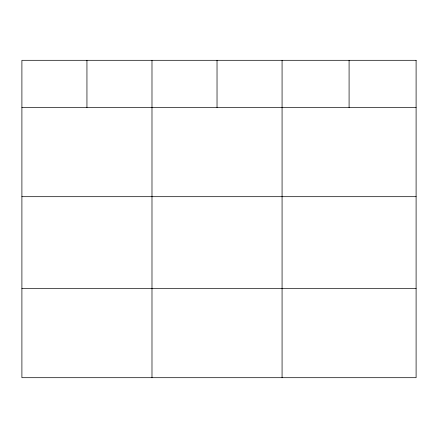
<?xml version="1.0" encoding="UTF-8"?>
<svg xmlns="http://www.w3.org/2000/svg" width="438" height="438" viewBox="0 0 438 438"><rect width="100%" height="100%" fill="white"/><g stroke="black" fill="none" stroke-linecap="round" stroke-linejoin="round"><path stroke-width="0.66" d="M21.9 107.529L416.1 107.529M21.9 196.689L416.1 196.689M21.9 288.543L416.1 288.543M349.086 60.302L349.086 107.529M282.072 60.302L282.072 377.698M217.029 60.302L217.029 107.529M151.986 60.302L151.986 377.698M86.943 60.302L86.943 107.529M416.1 60.302L21.9 60.302L21.9 377.698L416.1 377.698L416.1 60.302"/></g></svg>
